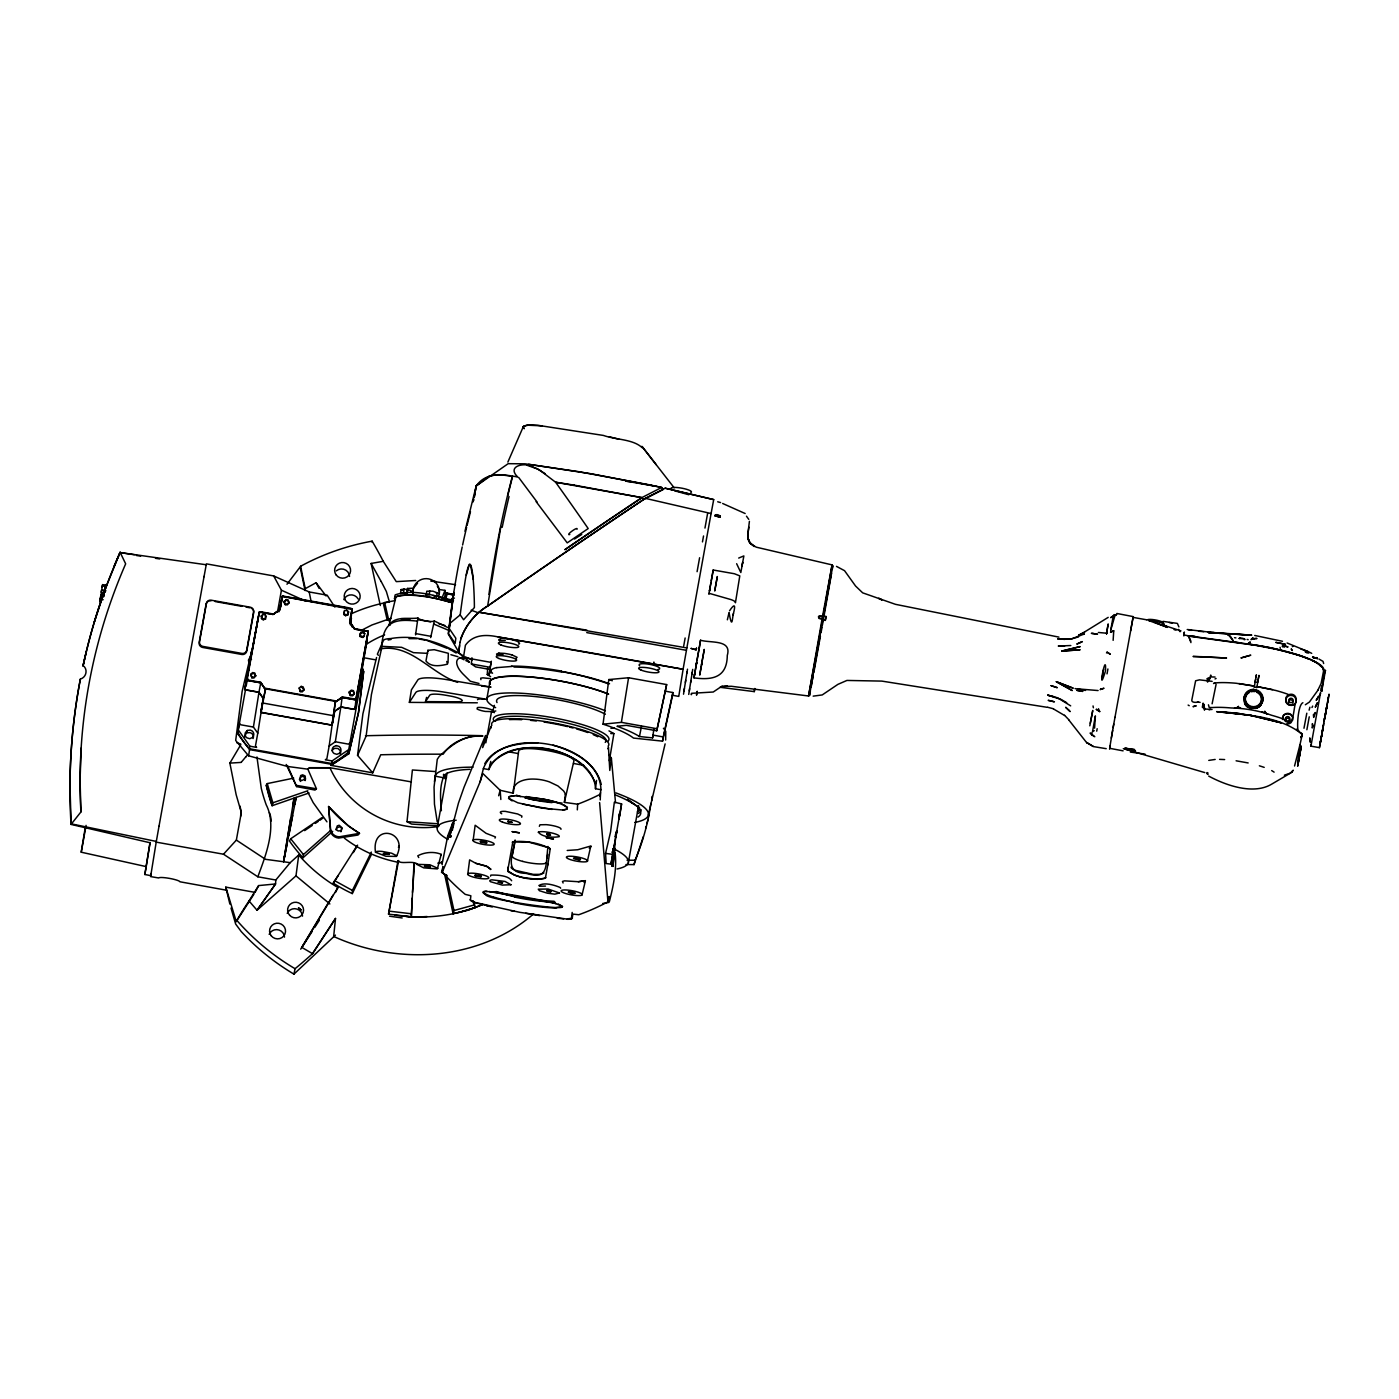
<?xml version="1.0" encoding="UTF-8"?>
<svg xmlns="http://www.w3.org/2000/svg" width="1399" height="1399" viewBox="0 0 1399 1399"><rect width="100%" height="100%" fill="white"/><g stroke="black" fill="none" stroke-linecap="round" stroke-linejoin="round"><path stroke-width="1.5" d="M615.997 832.685L615.35 836.165C615.787 840.274 617.554 827.351 616.225 832.143M599.716 796.416L600.958 789.718L595.484 788.739C594.085 747.556 504.672 730.838 488.846 769.59L483.372 768.611L480.172 781.656L442.346 872.137A216.338 209.535 9.3 0 0 465.202 894.346L470.868 895.78L470.396 899.994L474.646 902.355L519.921 912.358L566.245 918.986L572.156 918.269L572.925 914.107L578.749 914.736A216.373 209.57 9.2 0 0 607.935 901.848L609.23 896.514L608.897 902.425L602.689 903.509M1325.343 714.329L1322.58 729.561M1321.443 687.906L1321.688 691.316L1325.465 670.401L1324.136 672.779M747.853 536.534L747.818 539.594L747.923 534.978M357.165 845.573L333.277 883.119A156.915 153.82 9 0 0 352.303 893.594L352.391 890.429L371.347 852.096M265.565 619.04L265.303 614.738L263.327 614.248L261.316 615.892L261.508 618.568L263.204 619.774L265.565 619.04L261.508 618.568M372.117 542.34L372.151 541.151A236.991 232.304 9 0 0 300.698 566.21L286.97 584.257M81.142 748.08L80.075 780.012L80.915 811.962L71.034 824.413L149.973 842.74L144.831 874.497L150.777 875.652L151.092 873.518M331.983 725.067L334.623 711.322L340.901 706.88L354.996 709.415L355.888 699.955L342.108 697.489L335.323 702.106L331.983 725.067L260.966 712.301L263.292 698.521L258.972 692.173L244.877 689.637L259.305 611.94L273.085 614.423L280.027 609.264L282.615 596.009L350.852 608.163L351.936 609.422L282.441 596.429L279.94 609.737L272.962 614.458L260.301 612.22L259.13 613.357L260.476 611.748L272.98 613.951M653.788 663.039L653.7 665.312L653.893 662.024M397.911 860.945L388.537 914.159L411.323 916.835L412.233 898.071M343.857 614.528L344.556 610.576L346.637 610.139L348.543 611.748L347.984 614.826L345.605 615.682L343.857 614.528L344.556 610.576M347.984 614.826L348.543 611.748M411.323 916.835L414.034 862.641M412.513 892.387L414.489 863.078M577.315 809.881L577.647 804.198A210.27 208.014 8.6 0 0 599.856 794.457M600.958 789.718C599.804 741.767 500.597 723.423 483.372 768.611M368.164 631.229L354.559 629.095L349.767 621.698L354.559 628.588L368.164 631.229L355.818 699.797L342.265 697.454L336.197 701.494L264.813 688.693L260.704 682.292L248.06 679.984L247.361 678.515L248.078 680.491L260.721 682.799L265.478 689.567L260.966 712.301M244.877 689.637L259.305 611.94M298.721 854.999L290.188 862.676L275.795 880.023L275.551 883.958L257.031 910.224L249.005 900.939L258.658 885.584L275.551 883.958L257.031 910.224L295.993 875.861L298.721 854.999A158.244 155.132 9 0 0 337.911 887.526L335.498 892.475M351.936 609.422L349.645 622.293L354.559 629.095L368.234 631.509L354.996 709.415M417.654 864.232C412.583 860.018 400.009 864.932 398.19 860.56M1113.132 640.34L1113.744 630.844L1110.544 632.121L1113.744 630.844M364.44 636.108L362.936 637.454L360.12 636.528L360.785 632.4L362.883 631.981L364.754 633.572L363.95 636.108L361.834 636.615L359.928 634.971L360.785 632.4M354.367 693.747L353.457 690.651L351.359 690.127L349.295 691.84L350.31 695.513L352.443 695.898L354.367 693.747L353.108 691.368L350.974 691.001L349.05 693.152M490.594 676.609L487.254 674.528L487.691 668.215M258.972 692.173L260.739 682.869L246.958 680.404M231.027 908.073L235.662 924.057L241.275 931.629A236.169 231.517 9 0 0 293.947 974.124L295.049 968.703A431.259 422.743 9 0 0 312.519 953.663L335.515 918.426L333.662 936.473C397.841 965.712 479.053 960.938 533.631 913.879M331.056 765.358L348.823 753.799L358.441 712.93L363.705 671.188L358.529 712.423L348.981 752.854L331.056 765.358L372.711 772.843L380.738 754.778A1102.185 217.807 10.2 0 1 443.168 754.201C451.772 741.208 467.843 735.402 482.952 735.979C465.01 734.073 451.003 745.282 439.129 756.544L437.257 759.342L434.057 787.13L434.459 804.18L437.222 821.773M335.323 702.106L329.15 746.034L326.876 758.678L325.355 759.762L332.053 760.951L348.683 749.637L348.281 752.137A69.933 68.551 9 0 1 331.615 763.487L249.477 748.745A69.933 68.551 9 0 1 237.813 732.307L239.386 723.248L240.488 724.734L253.411 727.06L257.783 733.146L255.475 745.912L256.594 747.416L249.844 746.192L238.215 729.806M407.074 591.375L407.511 588.454L413.405 588.21L417.567 583.156M1306.876 729.736L1309.254 716.813M71.034 824.413A604.036 591.847 19.1 0 1 80.128 680.386L80.355 679.075C86.616 677.291 87.997 669.054 83.118 665.627A604.036 591.847 19.1 0 1 120.087 552.553L206.213 564.759M256.944 756.964L261.316 788.529A162.284 160.028 9.1 0 0 266.212 804.81C277.439 826.634 265.46 856.066 257.836 876.788L223.49 854.212L156.198 842.128L159.031 826.162M487.254 674.528L489.09 674.86L489.912 669.456L475.677 666.903L471.376 663.948L471.935 657.757M404.031 589.049L401.128 589.591L400.411 593.666L403.646 593.228L404.031 589.049L409.872 590.238L411.568 591.217L410.694 591.707M429.703 590.693L429.318 594.855L426.083 595.309L426.8 591.217L432.833 591.147L437.24 592.861L436.453 597.111M1243.851 699.36L1244.41 696.282M1262.842 699.587L1262.283 702.683M651.654 800.7L652.056 796.451M255.667 675.979L254.74 672.971L252.712 672.587L250.788 674.283L251.872 677.798L253.918 678.043L255.667 675.979L254.373 673.706L252.345 673.461L250.596 675.595M341.006 830.744L338.068 830.971L336.442 829.572L337.211 825.917L339.17 825.218L342.16 827.893L340.901 831.793L341.636 828.208L339.957 826.809L336.599 827.736L335.935 829.799M439.076 825.917L411.516 824.046L407.004 821.668L412.39 769.975L435.386 771.548M699.22 648.454L699.325 647.51L697.017 660.153M1105.245 671.695C1096.764 699.343 1106.504 648.349 1105.507 670.541M453.801 592.546L448.414 633.59L455.147 643.348L455.829 638.259L449.236 628.518L453.801 592.564L453.206 596.376M612.01 866.068L612.71 860.193M223.49 854.212L236.361 840.099L240.645 816.282L240.96 811.245L236.151 794.684L229.873 763.12L240.733 744.775M475.433 875.966L474.803 875.284L478.93 875.424L481.291 876.823L475.433 875.966L481.186 876.036L478.895 875.04M342.108 697.489L340.901 706.88M398.593 860.577L388.537 914.159M472.932 840.379L473.212 839.977A10.79 2.133 10.2 0 1 489.755 841.603A10.79 2.133 10.2 0 1 489.195 845.101A10.79 2.133 10.2 0 1 473.072 840.869L475.153 825.235L486.048 833.297L495.473 836.952L495.019 838.071M442.346 872.137L443.011 866.663L441.524 872.381L447.173 875.599M467.581 874.095L467.878 873.693A10.79 2.133 10.2 0 1 484.421 875.319A10.79 2.133 10.2 0 1 483.862 878.817A10.79 2.133 10.2 0 1 467.738 874.567L469.627 859.878L475.747 863.305L487.482 866.593L490.612 869.531M571.422 918.636L572.191 912.41M595.484 788.739L596.516 780.397M615.805 835.255L612.954 866.488L614.826 848.319M411.393 781.901L329.919 767.736L309.371 767.719L307.867 769.17L287.407 766.442L248.62 755.81L235.679 740.473L242.097 691.526L251.645 651.077L250.404 658.894L251.505 659.436M434.459 781.586L435.141 776.165A108.353 21.405 10.2 0 1 473.089 767.159M442.364 862.676L447.75 835.903L452.629 823.172L453.958 823.399L452.297 830.411M480.172 781.656L482.76 773.437L500.16 790.295L513.276 793.216L518.662 751.018A28.067 5.544 10.2 0 1 547.149 750.511A28.067 5.544 10.2 0 1 573.905 760.934L564.357 802.379L577.647 804.198M613.409 855.628L614.336 848.231M321.857 817.698L290.695 838.77L289.453 840.956A156.915 153.82 9 0 0 302.988 857.762L303.408 854.544L330.863 830.254M372.711 772.843L357.549 755.373L362.918 713.735L376.558 657.495M477.339 702.805L409.365 702.385L411.411 689.847L417.846 679.931A29.991 5.928 10.2 0 1 446.561 679.599L490.997 687.101M447.995 662.969L448.345 653.316L434.232 649.696L427.902 650.325L425.978 660.993C430.979 667.585 440.51 665.854 447.488 664.158L446.753 661.465M485.82 742.869L491.539 711.654L495.806 710.989M608.967 730.873L613.899 733.601L609.334 760.759M609.16 755.145L611.363 758.083L609.789 770.447L608.46 747.363A59.65 11.787 10.2 0 1 607.761 748.745M672.639 694.866L662.549 741.155L633.485 738.077A88.085 17.4 10.2 0 0 603.039 724.175L608.81 679.564L628.571 677.746L666.658 684.583L656.743 730.785L626.367 725.329L616.994 726.256A98.437 19.446 10.2 0 1 639.465 736.521L652.581 737.903L653.018 735.105L663.231 736.941L672.867 692.54L665.224 691.158M1102.15 677.693L1103.636 669.439M459.554 645.586L458.75 652.109L448.327 634.097A884.64 867.188 9 0 1 462.195 546.957M613.217 848.459L612.447 852.656L613.164 848.668M619.023 816.264C621.069 806.366 617.728 826.617 619.705 814.918M612.64 861.574L612.01 866.261M375.492 852.201C370.962 822.455 409.505 830.954 396.424 856.415L385.844 856.24L375.492 852.201A10.667 2.099 10.1 0 1 381.927 851.396L391.703 853.233L396.721 855.786M460.026 642.351C463.681 627.067 474.366 614.213 487.639 606.047L500.842 526.636M615.263 836.689L615.35 836.165M747.87 537.373L749.199 541.85L754.271 546.537L749.637 542.55L748.045 538.58L750.581 543.791L756.299 547.184L832.073 564.899L825.637 602.112M1323.821 723.563L1319.432 747.643L1310.933 746.157L1320.551 692.61L1320.201 694.848M727.445 685.982L723.283 686.419L731.327 686.279L808.535 695.985L822.122 618.708L819.324 618.166L818.59 616.469L822.577 616.207L822.07 619.058L819.167 618.515L818.59 616.469M1306.806 713.21L1303.973 728.267M1110.019 746.087L1109.582 749.182M452.139 603.721L452.402 601.832M513.276 793.216C511.842 781.551 525.255 778.701 534.086 779.086A24.832 12.154 10.4 0 1 549.387 781.884L557.939 785.941L563.517 790.855A27.788 11.384 15.7 0 1 565.353 794.492M652.581 737.903L653.945 728.687M1319.432 747.643L1323.314 725.609L1323.122 726.711M249.477 748.745L249.844 746.192M415.555 634.884L417.934 618.026C408.805 619.372 394.99 615.647 389.062 625.213L389.936 625.388M452.681 599.926L452.944 598.142M460.044 642.263L458.732 652.389L463.454 657.425L491.014 662.374L490.245 667.34L471.376 663.948M547.971 846.482C545.33 867.013 548.968 880.128 526.111 873.378C504.252 872.889 512.086 856.992 515.339 840.414M547.936 864.092L545.4 878.17L537.286 879.341L522.946 877.505A18.939 4.162 10.3 0 1 514.15 875.005L507.697 870.72L512.873 841.691L529.382 842.303L549.23 847.881L550.139 849.176L547.778 865.089M1324.608 670.243L1321.705 691.211M248.62 755.81L249.564 749.619L236.921 732.744M430.665 637.594L434.32 620.981L447.767 627.539M672.867 692.54L672.447 695.268L678.777 696.405A2590.266 10.72 -79.8 0 1 683.097 669.264L686.857 647.929A865.142 3.585 -79.8 0 1 711.094 513.538L713.7 499.6L665.155 488.199L645.306 498.341L625.633 511.527A1380.638 196.944 -35.4 0 0 487.656 606.029C474.978 613.444 465.919 625.353 460.603 638.906M1183.851 635.933L1184.358 632.033L1183.816 634.919L1188.451 635.828L1252.682 644.677A63.864 12.626 10.2 0 1 1323.786 669.841L1321.093 683.516L1317.771 690.354M720.1 687.311L754.271 691.613L754.795 688.483M475.03 493.165L474.174 497.659L476.185 485.978L488.723 476.359L495.001 474.856A25.916 7.729 14.1 0 1 501.646 474.838M508.292 866.89L507.942 871.507C518.574 878.117 533.054 880.863 545.313 878.222L545.802 877.505M683.516 694.201L684.408 688.465M688.728 694.446L689.637 688.675M257.783 733.146L263.274 698.416L258.972 692.348L245.944 690.004L244.895 688.465L257.696 620.387M307.867 769.17L316.436 788.774L315.055 790.068L296.675 786.623L287.512 765.708M329.15 746.034L335.323 741.767L340.831 707.055L353.807 709.363L355.363 708.349L367.168 640.043M348.823 753.799L348.981 752.854M449.236 628.518L450.058 623.202L460.201 614.878A845.591 829.642 -59.5 0 1 464.451 585.516C472.005 533.649 474.436 592.774 474.383 607.568L463.594 619.757L460.201 614.878M475.433 490.717L476.185 485.978C486.222 471.673 503.15 474.296 517.7 476.989C505.948 465.412 526.111 461.932 533.316 467.179A39.417 21.177 5.9 0 1 539.734 470.151L555.613 482.235A1313.888 500.23 60.2 0 1 588.192 528.56L567.225 542.864L536.132 501.629M512.733 854.264L514.972 840.134M547.044 858.356L547.691 854.317M610.961 864.11L621.593 803.918L614.353 802.169L610.559 831.933L605.557 853.39L606.169 863.55L610.961 864.11L614.721 843.247M620.072 813.519L621.593 803.918M656.743 730.785L666.658 684.583M662.549 741.155L663.231 736.941M684.006 691.089L685.72 680.264M689.305 690.861L690.931 680.509M699.378 647.597L700.532 640.235C710.675 643.243 732.044 639.238 727.288 655.449C727.06 676.469 713.91 680.666 693.991 677.85L700.532 640.235M708.996 593.281L731.047 599.611A10.37 2.046 13.3 0 1 735.035 601.622L735.437 602.759L739.791 575.881L734.423 573.747L713.193 570.005L712.021 576.895M825.532 619.46L825.358 620.404L822.787 619.967L832.842 565.598L832.213 569.48M823.486 616.015L826.04 616.504L825.655 618.708M1320.848 691.071L1321.758 685.895M1325.465 670.401L1324.258 673.863M253.411 727.06L258.972 692.348M685.388 682.38L687.049 671.957M690.599 682.625L692.278 672.167M603.039 724.175L621.383 722.356L628.571 677.746M686.874 673.094L687.504 669.177M691.98 673.986L692.715 669.404M1109.862 746.926L1112.66 730.33M150.13 842.425L146.195 866.611L81.229 852.201L85.356 826.844M463.454 657.425L465.395 645.289C473.124 634.359 486.292 634.307 498.114 636.947L545.173 644.939A3387.871 777.022 10.2 0 1 683.097 669.264L498.114 636.947M304.055 689.794L303.181 686.892L301.187 686.402L299.211 688.011L300.19 691.578L302.219 691.928L304.055 689.794L301.187 686.402M290.677 818.118L283.577 861.749L265.478 859.318L236.361 840.099M1322.177 732.796L1321.425 737.028L1323.227 726.868M104.26 592.704L105.677 584.765L104.435 591.532M105.362 591.515L105.572 590.151L105.205 592.197M712.039 576.703L711.234 580.9M1214.734 682.992A49.28 9.741 10.2 0 1 1236.139 683.254L1254.413 686.087L1254.256 687.066L1256.809 687.521L1258.96 675.35L1257.701 682.38L1255.165 681.908L1256.407 674.825L1255.987 677.238M104.051 594.977L103.701 596.726M292.706 806.051L294.052 798.112L309.074 792.988M350.45 623.027L352.146 608.827L349.715 622.345M733.478 613.479C732.167 617.659 732.342 630.984 729.054 612.605L727.358 619.792M1320.096 743.918L1320.464 741.785M106.411 585.534L105.992 587.737M331.615 763.487L332.053 760.951M1111.296 738.13L1113.779 724.035M831.566 573.275L822.402 625.161M100.203 599.157L99.749 601.762L101.13 594.068L104.103 594.592L103.876 595.852L100.885 595.309L100.203 599.157L103.176 599.699M104.208 592.844L101.235 592.319L101.69 589.713L104.663 590.256M102.179 587.213L102.634 584.625L105.607 585.149M289.033 602.812L288.159 599.909L286.183 599.437L283.945 602.374L285.256 604.683L287.285 604.91L289.033 602.812L287.827 600.643L285.798 600.293L283.945 602.374M445.302 599.576L447.068 593.019L453.346 594.54M615.665 837.354L616.819 830.901M696.685 662.077L696.282 664.455L696.615 662.706M698.923 649.888L699.168 648.471M1096.729 731.17L1097.166 728.704M445.966 599.209L447.068 593.019M619.32 814.515L619.512 813.466M701.791 662.986L702.84 657.093M697.157 691.596L696.527 695.163L697.262 691.298M701.896 663.021L700.969 668.267M733.146 615.333C732.464 615.857 738.672 597.373 729.544 610.786M738.689 558.061L743.866 555.91L740.823 572.541L736.643 563.71M742.537 563.412L742.729 562.293L742.502 563.5M1256.809 687.521L1256.967 686.559L1275.94 690.511A49.28 9.741 10.2 0 1 1288.094 694.324M1298.045 763.924C1296.121 774.941 1301.962 742.694 1301.192 746.436L1298.045 763.924L1301.192 746.436M1320.586 741.208L1320.848 739.669L1320.254 743.044M1325.622 713.507L1326.637 707.544L1324.451 719.296L1324.836 717.145M1327.056 704.886L1326.409 708.471M1325.727 713.175L1325.902 712.178L1325.063 716.655L1329.05 694.149L1323.979 721.744M526.094 796.538C539.804 798.986 555.7 799.581 567.347 807.468L566.892 809.182L562.923 810.038L541.71 808.097L517.822 802.799L508.589 798.322L509.656 796.346L514.22 795.751L541.85 798.916M618.76 817.646L618.9 819.272M613.409 849.875L614.021 846.36L612.919 852.551M825.305 604.001L821.493 625.37M1255.655 679.127L1255.165 681.908M1208.439 704.799L1209.226 707.509L1212.513 707.544A49.21 9.723 10.2 0 1 1231.172 707.964C1244.76 708.279 1258.68 710.552 1271.481 715.239A49.192 9.723 10.2 0 1 1283.495 719.051C1294.6 731.257 1292.973 707.439 1296.086 701.651C1297.835 690.039 1281.414 693.274 1286.853 703.085A5.176 5.071 9 0 0 1294.6 703.819M1323.419 725.172L1321.985 733.601M263.274 698.416L261.001 711.147L262.05 712.686L330.794 725.014L332.367 724L334.676 711.234L340.831 707.055M350.275 624.654L351.429 618.288L350.38 616.749M710.849 583.033L709.433 591.095L709.748 589.539M700.847 668.6L699.71 675.105L701.826 663.231M702.963 656.708L704.257 649.398L701.878 662.759M742.397 563.902L741.96 566.298L742.204 565.248M821.126 627.382L817.173 649.328M822.892 619.355L809.444 695.705L810.388 691.123M821.073 632.54L822.07 627.014M1107.029 673.863L1107.903 668.967M1113.132 727.62L1114.986 717.285M102.634 584.625L101.235 592.319M81.229 852.201L86.091 825.375M144.831 874.497L146.335 866.173M159.014 826.214L204.097 576.336M237.813 732.307L245.455 689.934M246.224 685.702L246.976 681.453M247.273 679.075L259.217 612.797M244.65 737.028L247.308 730.47L250.211 730.068A4.407 4.319 9 0 1 252.345 737.57L249.704 738.707L246.871 737.815A4.407 4.319 9 0 1 245.385 732.621L247.308 730.47M277.492 612.062L281.426 590.221L273.679 575.933L206.387 563.849L204.027 576.738M278.908 611.818L280.692 604.753M345.868 607.708L282.301 596.289L279.87 609.807L273.085 614.423M355.888 699.955L368.234 631.509M348.281 752.137L363.215 669.072L362.026 675.63L361.676 674.773M437.24 827.753L447.12 772.982M490.245 667.34L491.346 661.237M489.09 674.86L490.349 667.865M486.835 698.87L489.842 682.222M628.361 862.553L638.609 805.667M707.597 513.52L707.439 514.342A873.798 3.62 -79.8 0 0 704.956 528.088M713.193 570.005L708.891 594.33M693.991 677.85L694.708 673.968M822.577 616.207L832.073 564.899M816.841 651.2L808.535 695.985M819.097 643.523L813.886 672.254M819.429 641.704L820.409 636.213M825.445 619.827L826.04 616.504M1114.951 717.477L1133.207 616.609L1116.822 613.462M1130.584 630.862L1133.068 617.379L1146.463 619.774M1216.098 684.338L1212.111 703.819M1254.256 687.066L1255.305 681.191M1297.73 761.039L1299.601 750.633M305.454 778.928L301.607 780.572L299.928 779.156L300.663 775.518L302.639 774.819L305.139 775.973L305.454 778.928L305.157 780.572L303.95 776.567L301.537 776.288L299.421 779.33L300.523 781.429M696.597 663.021L694.446 675.14L694.743 673.584M1089.804 725.819L1092.759 710.482L1090.276 723.283M615.543 835.081L615.805 833.664M715.081 515.829C714.679 513.258 721.219 515.252 720.1 517.193L715.081 515.829L720.1 517.193L720.31 516.021L715.204 515.112M691.508 693.764L691.333 694.743L691.543 693.309L713.245 692.015L722.391 685.86M754.795 688.885L754.271 691.613M812.487 679.897L813.239 675.787M1299.619 746.122L1299.863 745.16L1294.547 766.005M811.14 687.119L812.102 681.96M336.197 701.494L342.248 696.912L355.853 699.168M1210.485 676.609L1210.782 675.052L1210.327 676.941L1215.066 677.029M279.293 610.261L282.301 596.289M294.839 804.39L296.168 797.36L283.577 861.749L290.188 862.676M450.81 835.868L450.53 837.336L451.02 835.693M100.885 595.309L101.13 594.068M292.688 815.53L288.771 835.605M469.854 769.345A100.588 19.883 10.2 0 0 444.462 775.011C439.111 785.801 440.493 798.969 441.367 810.738M546.694 834.329C549.107 831.408 553.217 837.686 546.694 834.329L550.559 835.22L548.81 833.612M564.357 802.379L565.388 794.492M612.447 852.656L612.657 851.606M722.653 503.483L745.16 513.52M1311.335 744.181L1310.933 746.157M639.465 736.521L641.494 726.308M106.167 586.95L106.359 585.971M287.075 844.104L283.577 861.749L294.052 798.112L272.14 805.719L266.265 785.259L267.261 783.597L293.72 778.124M466.269 575.111L469.434 564.147M1115.108 614.563L1113.167 616.399L1110.701 630.302L1114.811 616.067M642.141 447.663C632.978 439.041 615.822 439.846 603.424 435.439L537.881 425.296L529.539 424.894L523.733 426.153A20.408 4.529 10.6 0 0 523.209 427.115A20.81 4.617 10.6 0 0 523.663 428.181M381.612 646.443C383.571 621.261 394.186 618.638 417.252 621.121M394.85 596.376L395.183 594.855C413.877 588.647 435.002 595.694 453.486 600.538M389.062 625.213L395.934 596.988A35.395 6.995 10.2 0 1 450.163 602.2M1239.182 638.556L1243.484 638.504M86.353 651.514L82.978 666.186A604.123 592.179 8.4 0 1 98.612 608.233L103.491 593.893M464.975 531.218L476.185 485.978L508.169 463.681L525.01 463.821L578.766 471.69L648.804 484.701L661.692 487.447L663.143 489.563L643.295 499.74A1380.673 196.962 -35.4 0 0 508.834 591.305L487.639 606.047M427.674 653.35L413.457 652.651L401.635 647.317L382.032 646.355L371.4 694.621L366.136 736.014L357.549 755.373M437.904 868.359L429.948 864.792L416.675 864.32L423.687 867.852L437.345 868.919L441.192 854.369C434.25 851.239 424.387 852.148 417.776 855.821L418.738 857.552M452.629 823.172L449.551 837.249L458.452 803.113L464.031 787.252L485.505 735.489L482.655 747.626L491.032 726.291A59.65 11.787 10.2 0 0 491.259 727.83M452.839 826.914L454.063 819.464M609.422 901.498C613.427 885.445 617.081 868.919 615.053 852.323M648.367 814.83L665.12 743.883M488.846 769.59L490.787 761.406M582.299 894.678L582.141 894.206A10.79 2.133 10.2 0 0 566.018 889.974A10.79 2.133 10.2 0 0 565.458 893.454A10.79 2.133 10.2 0 0 582.001 895.08L585.429 880.705L578.347 881.72L564.549 880.845L562.468 881.457L563.097 882.996M267.261 783.597L272.857 802.799L272.14 805.719A156.093 153.75 12 0 1 266.265 785.259M587.632 860.98L587.475 860.49A10.79 2.133 10.2 0 0 571.352 856.258A10.79 2.133 10.2 0 0 570.809 859.755A10.79 2.133 10.2 0 0 587.335 861.364L590.815 846.01L577.717 849.753L567.225 850.47M647.02 823.504L647.44 821.72A10.755 0.892 -78.9 0 0 647.859 819.727M1123.292 748.675L1204.819 772.598M263.292 698.521L265.478 689.567M425.523 701.633L429.703 695.216A15.564 3.078 10.2 0 1 445.407 695.181L450.426 696.072A12.539 2.483 10.2 0 1 461.583 699.64L462.335 700.724L461.058 701.564L457.788 701.808L425.523 701.633L426.573 697.402M507.715 495.788L512.594 476.359M1299.776 745.615L1302.277 734.423C1279.298 715.536 1245.075 715.011 1216.623 711.636L1248.922 714.959L1281.362 722.881L1250.444 715.309L1220.348 711.759L1221.292 711.899M473.596 499.933L473.054 501.961M473.229 501.297L473.754 499.338M1309.114 710.167L1309.884 707.247M1203.647 704.082L1204.714 708.978L1212.041 709.503M1302.889 702.718C1298.674 704.362 1297.065 721.709 1297.817 729.071M643.313 836.672L634.062 864.599L625.948 864.547M492.623 711.654A8.516 1.679 10.2 0 0 488.443 708.716A8.516 1.679 10.2 0 0 477.426 707.579L477.076 708.943A8.516 1.679 10.2 0 0 485.243 711.426L492.64 711.654L494.389 705.358M482.69 904.576L468.385 910.102L453.101 913.704L453.976 910.522L446.141 874.987M498.656 795.751L500.16 790.295L500.842 799.494M646.251 826.389L645.604 828.295M94.188 622.433L105.1 589.364L120.087 552.255L125.665 563.832A566.508 554.913 -1 0 0 80.915 811.962M258.658 885.584L255.108 892.387L225.781 887.123L229.873 904.086M1113.167 616.399L1114.111 614.598M1283.513 719.051C1281.974 721.289 1282.463 714.242 1284.842 714.207A5.176 5.071 9 0 1 1290.84 714.399L1292.379 716.218M264.813 688.693L260.704 682.292M380.755 649.696L381.158 648.524M1203.472 706.25L1204.067 704.484L1203.35 706.6M1207.547 682.117L1210.275 678.148A56.117 11.087 10.2 0 0 1207.215 678.567M346.637 610.139L348.124 612.097M360.312 633.537L362.883 631.981M1203.105 703.12L1202.353 707.177L1204.417 708.716L1202.878 704.257L1203.7 707.911M442.014 598.003L444.987 590.361L439.146 589.521L437.345 586.111M252.345 673.461L252.712 672.587M507.872 462.072L523.331 426.608M114.228 565.948L120.087 552.255M263.327 614.248L261.438 616.487M440.668 855.558L441.192 854.369M1301.577 733.216L1302.312 735.629L1300.895 737.5L1302.207 734.51L1297.065 729.561M1302.312 735.629L1300.895 737.5M634.062 864.599L635.059 860.245A236.991 232.304 9 0 0 650.902 803.323M1311.982 707.527L1312.664 706.058M225.781 887.123L236.256 921.574L236.833 920.367A431.259 422.743 9 0 1 249.005 900.939M352.303 893.594L371.487 854.352M398.418 847.374L399.082 845.975M265.076 618.725L266.177 616.469L265.303 614.738M389.289 854.352L383.239 854.072L388.1 852.9L389.289 854.352L384.498 852.83L383.239 854.072M1094.21 730.61L1092.479 731.834L1095.382 715.886L1094.578 728.127M429.878 867.397L430.28 866.593L428.094 865.894L424.299 866.296L429.878 867.397L429.266 865.194M1317.263 658.772L1316.267 657.547L1317.246 658.579M484.823 763.574C495.141 746.034 519.134 742.886 537.741 742.939M251.278 654.907L248.445 660.118L249.197 664.315M1109.739 748.325L1123.117 750.843M357.584 845.188L353.335 852.586M335.515 918.426L312.519 953.663L301.869 947.438L337.911 887.526M394.71 600.696L384.673 602.532L383.553 604.403L387.261 620.159M328.992 901.935L333.137 895.01M490.472 764.676C517.368 734.667 580.428 746.087 595.537 783.527M818.45 617.116L819.604 616.05L822.525 616.557M578.889 858.409L580.008 859.108L579.221 860.018L573.555 858.461L577.717 858.112M301.869 947.438L312.362 931.139M314.688 927.52L319.357 920.262M236.256 921.574L253.918 894.223M409.365 702.385L415.818 692.47A29.764 5.876 10.2 0 1 444.322 692.138L486.642 699.29M333.277 883.119L338.296 875.477M577.122 529.189C578.119 525.919 564.846 535.817 569.778 534.54M591.147 846.36L589.241 848.196M1317.858 690.302L1309.412 702.053L1305.337 704.764M1300.073 749.304L1300.93 748.115M543.914 872.976L540.853 874.358L533.264 874.375L515.497 870.37A16.666 3.375 11.3 0 1 511.247 867.782L511.055 867.083M1106.504 652.948L1107.099 652.179L1110.141 654.12L1107.099 652.179M511.649 880.74C508.554 875.512 497.362 874.847 490.927 875.109L490.577 876.141M512.261 842.373L512.733 841.796C525.062 840.414 538.79 842.828 549.859 848.459L550.139 849.176M1261.216 704.729L1259.048 706.95M245.699 757.069L247.588 754.778M1195.498 705.848L1193.015 706.67L1196.337 705.9M521.722 817.243L521.897 816.072L517.665 813.973L505.441 811.385A11.192 2.308 12.1 0 0 501.734 813.781M1237.608 707.492L1238.5 706.46L1235.789 708.314M1292.291 646.653L1293.306 646.093M1237.485 707.632L1238.5 706.46M1245.477 694.201L1247.646 691.998M1106.854 633.31L1106.574 633.922M349.872 743.026L348.351 744.111L335.323 741.767M335.463 935.109L293.947 974.124M612.535 852.096L612.832 850.505M1291.329 772.231L1293.131 770.377L1291.329 772.231L1292.396 771.671M1239.514 638.014L1242.959 638.609M1282.656 645.761C1282.918 648.419 1281.082 644.537 1285.051 646.128L1283.408 645.761M512.034 654.942A11.244 2.273 10.2 0 0 504.2 653.368L498.936 653.123L497.31 654.645L503.028 654.54M364.754 633.572L362.603 632.768M302.988 857.762L332.7 831.321M284.189 601.063L285.169 603.738L287.18 604.106L289.103 602.427M1209.803 632.925L1211.324 632.296L1208.264 632.086M250.788 674.283L251.803 676.854L253.814 677.221L255.702 675.595M299.211 688.011L300.12 690.616L302.114 691.106L304.108 689.427M584.1 882.629L585.342 880.653L578.347 881.72M349.295 691.84L350.24 694.569L352.321 695.076L354.402 693.379M574.517 539.017L581.739 534.47M322.977 817.96L319.846 820.321M304.65 830.621L312.239 825.462M315.282 823.416L318.325 821.353M1084.715 631.893L1108.2 617.361M575.881 857.797L574.202 858.059L579.658 859.301M1255.655 708.524C1261.653 707.16 1264.521 699.587 1261.303 694.446M1291.714 772.37L1271.813 784.07C1253.644 795.087 1226.224 785.573 1208.736 776.113M546.922 833.524L549.65 834.154M436.348 593.333L437.24 592.861M1083.56 634.394L1084.382 633.957L1071.844 638.783L1057.889 638.766L1071.844 638.783L1078.559 636.877M326.089 596.009L316.087 582.736L305.332 588.629A431.259 422.743 9 0 1 300.698 566.193M1213.545 683.534L1214.804 683.009L1213.772 683.394M574.412 892.475L568.221 892.142L572.191 893.576L575.146 893.419L573.17 891.985L574.674 892.807L568.868 891.775M362.254 629.9L371.994 624.951L390.916 618.323M510.932 822.385L512.034 822.245L507.715 821.475L512.034 822.245M508.834 796.87L514.22 795.751M1239.217 638.399L1240.458 638.241M1290.508 773.07L1284.369 775.186M1187.209 629.515L1219.858 633.327L1212.373 632.488L1251.58 635.146L1208.456 632.663L1251.58 635.146M1214.997 678.935L1216.098 678.48M566.892 809.182L562.923 810.038M1163.024 621.383L1177.381 623.394L1178.902 626.892M482.183 904.646C458.33 914.963 431.679 918.478 405.867 916.485M1209.051 709.888L1210.45 709.345M515.881 658.492L517.088 657.303L512.051 654.924M547.708 834.818L548.705 834.469M434.32 620.981L433.095 621.401A8.377 1.661 10.2 0 1 418.931 618.848L417.934 618.026M272.857 802.799L307.78 790.767M485.033 841.481L486.537 842.32L480.067 841.638L487.009 842.898L481.186 842.425L480.731 841.271L483.197 841.149M570.372 892.545L569.148 892.072M473.264 900.869L475.153 907.636L458.662 912.48M1249.639 690.879L1251.038 690.424M1257.106 707.929C1231.435 712.651 1250.461 674.423 1262.563 697.279M453.976 910.522L474.716 904.821M500.685 638.661L498.796 639.64A10.545 2.361 10.5 0 0 499.495 640.655M301.852 776.445L303.496 776.06M343.699 613.182L345.605 614.791L347.686 614.353M498.936 653.123L496.558 654.033L497.537 655.187M380.336 605.522L371.12 563.447L383.274 561.314L396.267 581.634L415.713 580.498M496.732 667.638L512.226 666.414M429.633 865.631L426.135 865.282M1208.771 760.409L1215.171 759.447M1244.078 639.675L1245.075 639.518L1244.358 638.871M1098.093 690.546L1077.912 688.903M437.817 863.166L441.822 862.693M1064.569 646.251L1058.274 646.023L1070.812 645.534M548.985 890.463C540.871 891.443 558.533 892.964 547.079 890.341M246.854 732.901L249.809 732.604A4.407 4.319 9 0 1 253.097 738.55M241.223 762.403L229.873 763.12M562.153 803.113L534.173 799.931A44.418 11.699 10.2 0 1 525.08 797.692M427.062 916.52L415.258 917.219L395.13 915.243M408.998 638.644L417.147 638.678M569.218 891.548L570.145 891.513M813.169 696.142L822.227 694.936L837.914 684.356L846.937 680.439L881.842 681.103L1047.221 707.317M309.371 767.719L329.919 767.736A101.882 99.871 9 0 0 438.254 826.564M610.751 733.566L613.899 733.601M454.448 598.107L451.545 598.632L453.241 599.611M382.224 648.611C411.551 644.624 431.504 673.653 457.595 682.38M499.513 640.567L505.266 640.462M539.489 886.197L545.488 886.092M1188.328 636.143L1255.183 645.254L1278.354 649.731M1317.456 658.387L1312.612 657.408M1206.847 772.58L1207.879 772.79A32.02 6.33 10.2 0 0 1207.984 774.486L1206.847 773.595M1240.528 707.877L1234.513 708.296M546.03 901.253C543.477 900.484 453.696 882.804 493.182 897.091M485.96 891.303A11.961 2.378 13.1 0 0 483.512 891.653L483.32 892.982A11.961 2.378 13.1 0 0 485.54 894.381C483.197 899.784 596.743 915.68 551.818 902.512M627.014 860.193L635.059 860.245M400.901 618.673L406.235 618.743A36.252 7.17 10.2 0 1 410.204 618.988M555.508 907.741L562.573 906.5L558.184 904.016M486.013 891.338L487.202 891.373M1283.6 645.988L1282.393 645.988L1285.051 646.128M1220.348 711.759L1231.172 712.668M1219.578 759.36L1224.65 759.57M481.641 686.052L490.454 687.084M625.493 481.169L631.649 481.816M407.004 821.668L438.009 823.784M1286.765 723.773L1287.849 723.86A5.176 5.071 9 0 0 1290.857 722.793L1292.816 719.716C1294.145 712.93 1282.848 711.496 1282.516 718.387A5.176 5.071 9 0 0 1282.551 719.453M1169.144 622.538L1172.449 623.132M415.433 633.537L431.189 636.37M563.657 918.863L557.274 918.251M430.735 581.04L455.549 584.695M478.983 683.464L470.326 681.261L463.034 674.038A130.457 29.239 17.3 0 1 457.648 666.466C453.293 656.411 464.73 654.959 469.469 662.287L465.85 660.625M1064.761 639.413L1057.889 638.766M1203.787 631.701L1198.541 631.229M501.751 474.926L510.215 476.01M1098.39 632.47L1107.274 633.275M432.536 581.162L435.823 581.459M626.647 481.239L655.939 486.292M1312.542 657.18L1316.879 658.055M1236.419 713.263L1241.787 713.997M1253.469 690.162L1256.494 690.704M389.674 911.204L411.096 913.739M1254.728 635.461L1282.481 641.284M1212.146 681.365L1199.485 679.844L1195.62 680.788L1191.773 700.287C1191.563 704.029 1201.811 701.441 1197.422 702.018L1200.115 702.368M1233.988 712.791L1240.021 713.647M542.025 425.838L526.636 425.156L523.383 426.52L524.205 428.741M1254.413 686.087L1238.972 683.551M489.23 891.53L556.068 903.474M1272.478 689.585L1256.967 686.559M1130.322 752.05L1144.994 754.078M605.557 853.39L612.5 854.334M552.115 809.426L522.544 804.11M389.569 916.205L402.178 917.971M1234.53 637.699L1235.912 637.892M450.88 654.715L457.963 656.726M1233.708 641.896L1239.409 642.736M1247.383 643.907L1256.162 645.201A62.972 12.451 10.2 0 1 1272.74 648.279L1298.727 655.169A62.972 12.451 10.2 0 1 1312.314 660.468L1317.98 663.563M136.403 555.49L140.652 556.12M155.516 558.323L159.748 558.953M120.069 552.605L134.356 554.738M528.665 464.276L591.777 473.876L661.692 487.447L641.826 497.624A1380.166 196.682 -35.4 0 0 565.039 549.51M490.437 678.602L482.847 677.833L480.696 678.183L480.906 679.669M240.733 744.023L236.903 742.834M1236.104 760.794L1248.153 762.945M1093.004 746.524L1106.224 748.675M1066.685 702.683L1060.914 699.378L1047.711 695.146L1057.731 697.839L1070.672 705.865M296.85 785.434L316.436 788.774M1284.247 645.813L1288.024 646.968L1285.821 646.286M586.898 630.162L479.07 612.237L686.857 647.929M403.646 593.228L407.371 593.893M419.088 639.028L424.911 640.06M1247.226 714.854L1252.682 715.816M1075.044 688.57L1085.537 690.441M273.679 575.933L309.196 591.952L327.156 595.187L334.868 607.096M215.201 601.553L241.94 606.344M246.067 607.096L250.176 607.831M102.389 585.866L105.362 586.408M365.261 657.985L375.527 659.838M621.383 722.356L657.075 728.757M264.971 688.186L336.302 701.004M263.047 703.067L332.892 715.606M508.029 751.718L518.26 753.554M573.503 763.469L583.733 765.305M249.564 749.619L331.213 764.274M257.836 876.788L275.795 880.023M225.816 890.096L179.911 881.772A10.79 1.574 10.2 0 0 169.541 878.397A10.79 1.574 10.2 0 0 158.699 877.977L150.602 876.596L156.321 841.429L71.122 823.819L70.02 787.48A604.263 592.337 9.5 0 1 80.355 679.075M1313.556 657.478L1316.966 658.352M435.141 776.165L442.766 777.582M1132.63 750.546L1135.516 751.088M510.827 910.679L514.57 911.379M1132.141 750.441L1135.341 751.053M475.747 863.305L485.733 865.894L490.909 869.094M1129.08 749.864L1124.953 749.025L1128.398 749.724M1058.921 637.122L895.482 604.333L862.676 592.844L855.576 586.041L844.541 570.67L836.497 566.385M1189.22 705.708L1188.136 705.079M1268.578 719.313L1278.249 722.024M453.888 594.907L445.424 593.159L444.987 590.361M438.814 596.796L450.845 600.801M645.306 498.341L711.094 513.538M1258.103 716.883L1263.419 718.054M492.291 906.972L486.415 905.643M1191.843 630.372L1188.818 629.637L1189.937 630.407M514.815 896.881L495.333 891.828M619.023 439.269L609.072 436.698M1247.139 639.43L1248.17 639.658M665.137 488.199L713.7 499.6M478.423 612.849L471.148 610.191M1148.579 620.509L1167.273 627.294L1154.665 622.31M398.05 862.256C378.587 858.461 360.085 850.207 344.346 838.141M453.468 595.152L445.424 593.159L444.707 596.586A19.306 18.729 7.8 0 1 444.078 598.265M1047.711 695.146L1054.409 696.824M1250.199 708.244L1251.703 708.628M1047.624 707.247L1053.447 708.768M553.025 745.142C572.768 750.791 596.429 762.752 601.22 784.454M426.835 640.392L447.138 648.332M527.161 465.307L537.408 468.927L545.278 473.754M1282.726 646.583L1284.597 647.107M1174.093 629.602L1175.982 630.162M717.704 501.786L720.607 502.591M1262.073 711.759L1267.809 714.242M475.852 902.757L478.353 903.544M491.539 711.654L493.113 712.143A9.233 1.819 10.2 0 1 494.424 712.651M1295.299 654.295L1298.587 655.344A62.798 12.416 10.2 0 1 1309.202 659.296M516.283 795.139L520.655 796.538M1180.948 630.914L1164.458 625.51M1259.362 765.795L1264.206 767.369M433.043 595.519L435.404 596.306M608.81 679.564L612.325 680.736M452.017 602.707C433.882 597.828 413.772 591.899 395.148 596.918L394.308 598.527L395.392 600.241M480.994 841.586L482.235 842.058M1305.075 651.707L1308.712 653.123M627.382 799.371L639.588 808.01L640.165 810.493A100.588 19.883 10.2 0 1 637.996 817.086M1308.065 651.602L1287.097 642.998M1094.001 736.486L1090.136 733.059L1094.805 736.731M433.83 624.094L449.236 630.582M688.833 494.739L676.959 491.434A10.265 1.784 13.1 0 0 675.192 491.171M475.52 875.267L477.146 875.966M1165.752 625.72L1167.203 627.417A12.976 1.871 10.2 0 0 1161.73 624.828M281.426 590.221L305.909 601.238M1306.001 652.336L1306.981 652.773M1053.395 708.891L1064.517 715.449M448.957 649.101L452.034 650.622A151.092 29.851 10.2 0 0 456.179 653.018M459.484 657.495L464.048 659.786M1312.14 660.625C1315.794 660.59 1327.161 671.94 1319.537 664.98M352.391 890.429L334.518 880.601M1318.96 659.051L1323.017 661.377L1323.646 663.528M512.104 800.91L508.589 798.322M463.664 656.044C441.874 642.543 416.395 634.114 390.583 638.574A25.724 5.089 10.2 0 0 383.413 640.515L377.38 654.137L378.342 655.309M563.78 804.827L567.347 807.468M1312.996 657.04L1314.395 657.81L1312.839 656.953M1099.719 711.584L1096.326 709.345L1099.719 711.584L1098.425 708.698M401.128 589.591L402.825 590.553M1296.331 729.229L1298.587 730.645M1271.691 770.587L1274.104 772.143M627.644 799.494L637.874 806.803M361.834 636.615L362.936 637.454M1246.876 706.233L1248.03 707.142M1258.68 691.788L1259.834 692.697M578.347 859.301L580.498 859.668L574.569 857.832M295.993 875.861L329.867 903.964M1064.552 715.291L1068.871 719.786M746.471 516.179L748.78 519.379M303.408 854.544L290.695 838.77M326.946 821.86L313.166 802.589L307.745 792.044M1068.906 720.083L1086.691 742.729M637.629 807.24L640.165 810.493M641.931 446.333L656.253 464.73M642.316 446.823L674.161 487.796M1291.19 648.996L1292.151 650.518L1291.469 649.188M263.204 619.774L261.316 615.892M1178.378 629.393L1180.074 631.736M1265.081 712.004L1266.707 713.857M286.183 764.466L287.407 766.442M539.349 826.319L539.962 824.78L546.222 824.658A11.192 2.081 9.1 0 1 560.859 828.593L560.982 829.31M371.12 563.447L381.21 581.599M1244.638 703.12L1245.39 704.501M470.344 564.304L473.404 579.553M350.38 623.552L352.356 627.277M316.087 582.736L319.164 588.454M560.632 888.243L560.282 887.543C554.126 884.92 544.054 882.052 538.895 885.532M287.057 766.32L296.675 786.623M427.902 650.325L428.391 651.409M1264.818 711.182L1265.361 712.633M473.439 902.88L475.153 907.636M1280.068 647.3L1280.277 648.349M441.367 861.732L442.241 864.774M1190.829 641.109L1188.451 635.828L1190.951 642.613M305.087 590.57L300.173 567.207M384.673 602.532L388.905 620.929M444.62 874.323L453.101 913.704M309.196 591.952L311.173 601.797M1093.039 705.935L1093.388 707.772M665.662 740.036L665.767 731.537A111.745 22.087 10.2 0 0 663.406 728.267M359.928 634.971L360.12 636.528M749.409 521.355L747.731 535.257L748.885 527.126M285.169 603.738L285.256 604.683M251.803 676.854L251.872 677.798M350.24 694.569L350.31 695.513M300.12 690.616L300.19 691.578M607.953 901.865L599.611 802.589M1091.78 732.849L1091.919 735.192M271.039 821.108L270.881 818.205A21.282 21.002 4.2 0 0 269.377 812.662M611.363 758.083L615.525 802.676M1322.824 668.722L1322.877 669.754M345.605 614.791L345.605 615.682M407.511 588.454L407.511 591.882M413.212 593.438A13.151 12.888 9 0 1 426.345 578.644A13.151 12.888 9 0 1 439.146 593.876M412.985 593.631A13.273 13.011 9 0 1 413.405 588.21M439.146 589.521A13.273 13.011 9 0 1 438.377 597.023M336.302 570.862A7.992 7.834 9 0 1 349.558 576.423M343.804 599.594A7.992 7.834 9 0 1 358.179 598.982M269.168 934.357A7.992 7.834 9 0 1 284.504 937.103M287.215 913.39A7.992 7.834 9 0 1 302.534 916.135M649.188 812.347A10.755 0.892 -78.9 0 1 648.244 817.803M245.787 756.859A473.894 58.093 -60.7 0 1 241.31 762.21M295.049 968.703A236.991 232.304 9 0 1 236.833 920.367M239.771 805.841A20.863 20.443 9.4 0 1 240.645 816.282M372.151 541.151A431.259 422.743 9 0 1 383.274 561.314M352.775 613.112A158.244 155.132 9 0 1 389.429 601.902L386.369 591.532A1207.914 147.297 79 0 0 381.193 581.529M300.698 949.169A1280.12 34.625 -57.5 0 1 327.821 903.667M211.074 600.818A4.319 4.232 9 0 0 206.09 604.211L199.165 642.526A4.319 4.232 9 0 0 202.663 647.457L241.765 654.47A4.319 4.232 9 0 0 246.766 651.077L253.674 612.762A4.319 4.232 9 0 0 251.68 608.408M1147.11 620.107A8.202 1.626 10.2 0 1 1157.008 620.264A8.202 1.626 10.2 0 1 1162.534 623.499M1163.478 623.587A9.513 1.242 10.2 0 1 1162.954 624.688M1148.964 620.579A9.513 1.242 10.2 0 1 1162.586 623.22M1300.965 649.136A74.829 40.011 58.4 0 1 1311.72 653.333M1188.94 635.898A13.745 2.711 10.2 0 1 1194.921 636.248M1280.26 650.185A66.313 13.098 10.2 0 1 1284.037 651.13M1285.559 651.514A66.313 13.098 10.2 0 1 1293.655 653.788M462.614 544.998A884.64 867.188 9 0 1 466.601 527.388M467.074 525.429A884.64 867.188 9 0 1 470.484 511.702M488.933 594.435A691.701 435.719 -89.2 0 1 512.384 476.22M537.094 502.066A1337.846 155.114 51.6 0 1 518.714 477.496M502.189 527.318A745.352 467.686 -89.1 0 1 509.026 496.558M565.021 549.65A1380.761 196.629 -35.4 0 1 641.774 497.799M672.797 489.86A10.353 2.046 10.2 0 1 679.966 487.866A10.353 2.046 10.2 0 1 690.844 492.518M657.932 669.526A10.545 2.361 10.4 0 0 659.541 668.949L659.663 668.057A10.545 2.361 10.4 0 0 649.853 664.368A10.545 2.361 10.4 0 0 639.291 664.368L639.151 665.294A10.545 2.361 10.4 0 0 639.693 665.819M518.714 644.117A10.545 2.361 10.5 0 0 519.554 643.365L518.085 641.791A10.545 2.361 10.5 0 0 500.737 638.626M489.895 684.338A69.076 13.658 10.2 0 1 529.661 676.889A69.076 13.658 10.2 0 1 608.617 694.096M492.57 673.234A69.775 9.81 10.1 0 1 490.944 671.065A69.845 11.157 8.7 0 0 490.909 673.006M490.804 671.03A69.81 11.175 8.8 0 1 496.96 667.533M513.94 667.043A69.635 11.979 9.8 0 1 561.156 671.94M511.404 666.116A69.635 12.941 10.2 0 1 561.296 671.048M561.226 671.537A69.618 12.748 10.3 0 1 587.09 677.168M561.244 671.363A69.618 12.888 10.2 0 1 587.458 677.081M586.793 677.238A69.653 11.979 10.6 0 1 608.373 683.796M587.65 677.029A69.653 12.399 10.4 0 1 609.544 683.814M586.741 632.61A3434.423 791.589 10.2 0 1 686.384 650.325M614.353 727.742A68.638 13.57 10.2 0 1 610.943 728.337M495.648 707.649A68.638 13.57 10.2 0 1 515.287 692.995A68.638 13.57 10.2 0 1 605.365 710.779M490.28 684.356A68.638 13.57 10.2 0 1 529.994 677.011A68.638 13.57 10.2 0 1 608.373 694.114M493.76 720.712A58.706 11.594 10.2 0 1 552.937 717.704A58.706 11.594 10.2 0 1 607.918 741.208M497.03 702.56A58.706 11.594 10.2 0 1 536.814 696.737A58.706 11.594 10.2 0 1 605.347 714.259M683.691 646.058A873.798 3.62 -79.8 0 1 685.143 637.979M697.087 571.684A873.798 3.62 -79.8 0 1 699.605 557.746M702.473 541.903A873.798 3.62 -79.8 0 1 703.54 535.974M1256.529 692.12A8.202 8.044 9 0 1 1259.992 704.257A8.202 8.044 9 0 1 1247.191 704.799A8.202 8.044 9 0 1 1249.429 692.418M1251.126 691.753A8.202 8.044 9 0 1 1254.763 691.596M1292.624 703.172A2.238 2.203 9 0 0 1291.942 700.112L1290.245 699.815A2.238 2.203 9 0 0 1288.899 703.225M1289.318 721.482A2.238 2.203 9 0 0 1288.636 718.439L1286.94 718.142A2.238 2.203 9 0 0 1285.594 721.552M555.858 908.038A77.767 22.979 10.2 0 1 513.311 902.617M555.228 902.215A74.182 21.947 10.2 0 1 514.692 897.074M554.161 901.288A74.217 20.985 10 0 1 496.015 891.495M513.573 902.18A77.784 22.192 10.4 0 1 493.392 896.986M546.414 862.396A17.278 3.41 10.2 0 1 541.78 863.9A17.505 3.463 10.2 0 1 530.921 863.096A17.278 3.41 10.2 0 1 522.684 861.399M512.401 856.275A17.278 3.41 10.2 0 0 516.318 859.336A17.505 3.463 10.2 0 0 522.771 861.417M495.561 721.08A56.117 11.087 10.2 0 1 556.47 720.782A56.117 11.087 10.2 0 1 605.225 742.362M509.446 719.611A56.31 11.122 10.2 0 1 521.687 719.698M530.588 720.363A56.31 11.122 10.2 0 1 536.254 720.975M544.036 722.024A56.31 11.122 10.2 0 1 567.469 726.588M569.341 727.043A56.31 11.122 10.2 0 1 573.013 727.987M576.545 728.949A56.31 11.122 10.2 0 1 587.79 732.534M593.211 734.65A56.31 11.122 10.2 0 1 597.758 736.748M491.853 725.364A59.51 11.769 10.2 0 1 552.028 722.706A59.51 11.769 10.2 0 1 608.075 746.227M448.327 838.631A85.356 16.858 10.2 0 1 447.75 835.903M572.348 917.744A52.585 5.683 14.1 0 1 567.207 919.283M487.604 905.695A52.462 4.547 8.7 0 1 479.455 903.649M475.258 902.722A52.585 5.701 6.5 0 1 470.274 899.435M600.241 799.948A203.03 11.297 -77.5 0 1 600.643 792.691M539.769 915.628A51.343 2.308 10.2 0 1 525.709 913.267M552.045 802.624A45.992 11.996 10.2 0 1 524.957 797.762M541.903 798.794A49.105 13.395 10.3 0 1 557.239 802.589M418.791 619.897A36.252 7.17 10.2 0 1 430.63 621.873M438.814 623.744A36.252 7.17 10.2 0 1 444.865 625.423M388.17 640.025A34.538 6.82 10.2 0 1 391.003 639.483M614.109 848.966A97.126 19.201 10.2 0 1 617.064 868.971M447.942 839.47A97.126 19.201 10.2 0 1 456.196 820.216M332.123 750.791A4.407 4.319 9 0 1 334.991 748.325L337.928 748.482L340.044 750.441A4.407 4.319 9 0 1 340.237 754.201M446.473 777.599A98 19.359 10.2 0 1 445.931 774.696M638.276 806.436A98 19.359 10.2 0 1 637.419 811.875M477.531 699.727A8.989 1.784 10.2 0 1 484.684 699.255M366.73 644.047A101.882 99.871 9 0 1 384.62 634.884M445.092 778.736A100.396 19.831 10.2 0 1 443.57 774.277M641.197 809.759A100.396 19.831 10.2 0 1 638.381 813.431M615.175 794.859A100.588 19.883 10.2 0 1 633.152 803.743M615.892 792.901A108.353 21.405 10.2 0 1 634.761 822.437M365.454 735.752A1119.795 221.549 10.2 0 1 482.288 735.682M472.25 659.961A151.284 29.886 10.2 0 1 465.272 656.831M1204.574 708.856L1204.417 710.132L1204.661 708.908M328.608 806.541L330.549 831.88A9.478 9.198 14.8 0 0 338.61 838.071L357.987 835.046L359.491 833.332A119.457 118.041 -0.4 0 1 328.608 806.541L330.689 830.394A9.163 9.059 -0.4 0 0 339.135 836.829L359.491 833.332L348.351 825.917L328.608 806.541M502.433 882.769L498.236 882.209L502.433 882.769M550.874 891.46L549.912 891.443L550.926 891.443M519.326 832.807L512.209 831.636L519.326 832.807M1313.451 714.837L1313.678 717.39L1315.427 712.528L1313.451 714.837M1327.651 701.983L1328.385 697.926L1327.651 701.983M1106.504 633.695L1108.13 624.199L1106.504 633.695M1285.996 699.01C1283.967 705.446 1294.6 708.174 1296.086 701.651L1295.369 697.786A5.176 5.071 9 0 0 1292.921 695.758L1290.805 695.373A5.176 5.071 9 0 0 1285.996 699.01M1317.246 702.963L1315.357 707.055L1317.246 702.963M502.486 882.752L501.472 882.752L502.486 882.752M702.106 661.779L701.546 664.385L702.106 661.779M714.906 589.801C713.42 598.58 721.01 555.963 714.906 589.801M691.158 648.419L696.177 649.818L696.457 648.192L696.177 649.818L691.158 648.419M206.44 603.406L199.532 641.721A4.092 4.005 8.9 0 0 202.838 646.39L241.94 653.42A4.092 4.005 9 0 0 246.679 650.185L253.586 611.87A4.092 4.005 9 0 0 250.264 607.201L211.179 600.188A4.092 4.005 9 0 0 206.44 603.406M1207.529 678.62L1207.057 680.876L1209.96 677.903L1207.529 678.62M1313.171 726.011L1312.227 727.97L1312.367 723.633L1313.171 726.011M546.344 837.669L553.427 839.033L546.344 837.669M1318.645 696.3L1316.319 700.147L1318.645 696.3M538.353 832.195C541.973 837.074 552.832 837.914 559.233 836.654L559.145 835.92A10.79 2.133 10.2 0 0 549.02 832.388A10.79 2.133 10.2 0 0 538.353 832.195M559.495 892.999L554.843 894.153L547.394 893.209L539.437 890.726L538.265 889.187L548.058 889.012L559.495 892.999M1251.738 638.853L1251.073 639.693L1253.119 637.804L1251.738 638.853M1250.129 642.141L1248.52 643.138L1250.129 642.141M1111.82 616.697L1110.701 617.676L1116.734 614.528L1111.82 616.697M1275.905 642.421L1285.419 644.309L1276.028 642.368M1084.435 632.191L1078.594 635.286L1084.435 632.191M1101.03 689.13L1100.174 689.602L1104.003 688.238L1101.03 689.13M510.967 884.745L502.293 885.095L490.559 881.737A10.79 2.133 10.2 0 1 491.993 879.831L505.056 881.457L510.967 884.745M1079.696 642.771L1076.793 644.1L1082.336 641.599L1079.696 642.771M1254.151 638.713L1252.944 639.238A6.4 6.348 -18.6 0 1 1257.019 638.521L1254.151 638.713M336.32 745.58L333.662 746.699A4.407 4.319 9 0 0 334.011 753.449L336.844 754.341L339.485 753.222A4.407 4.319 9 0 0 339.153 746.471L336.32 745.58M509.901 821.843L508.029 821.388L509.901 821.843M1066.545 649.853L1061.858 651.077L1079.888 649.818L1061.858 651.077L1080.168 646.6L1066.545 649.853M1245.827 656.551L1240.93 657.967L1250.776 655.187L1245.827 656.551M1253.452 689.34L1252.175 689.445A9.496 9.303 9 0 0 1249.045 706.88L1254.763 707.911A9.496 9.303 9 0 0 1257.911 690.459L1253.452 689.34M1201.986 656.708L1193.015 656.463L1226.556 658.02L1201.986 656.708M1092.986 633.485L1091.342 633.327L1097.533 634.202L1092.986 633.485M1126.317 748.395L1124.691 748.203L1134.659 749.637L1126.317 748.395M574.045 485.103L555.613 482.235L641.826 497.624L643.295 499.74L641.844 497.624L574.045 485.103M1082.616 691.403L1077.02 690.372L1082.616 691.403M1051.296 701.004L1048.166 700.339L1054.426 701.826L1051.296 701.004M1093.004 746.297L1086.726 742.554L1093.004 746.297M1072.141 690.494L1056.315 681.68L1072.981 688.098L1056.315 681.68L1072.141 690.494M1057.119 687.626L1051.104 685.667L1057.119 687.626M1228.462 634.831L1227.343 634.447L1230.386 636.213L1233.271 640.952L1228.462 634.831M881.772 599.839L878.677 598.282L881.79 599.839M299.963 908.825L298.459 907.829L301.222 910.137L299.963 908.825M1068.521 709.905L1065.653 707.282L1070.113 711.601L1068.521 709.905M1309.814 738.165L1310.391 742.222L1309.814 738.165M336.232 575.041A7.992 7.834 9 0 0 349.96 573.45A7.992 7.834 9 0 0 341.601 562.573A7.992 7.834 9 0 0 336.232 575.041M345.291 600.206A7.992 7.834 9 0 0 359.123 600.206A7.992 7.834 9 0 0 352.128 588.454A7.992 7.834 9 0 0 345.291 600.206M271.179 935.721A7.992 7.834 9 0 0 284.906 934.13A7.992 7.834 9 0 0 276.547 923.253A7.992 7.834 9 0 0 271.179 935.721M289.663 915.296A7.992 7.834 9 0 0 303.181 912.515A7.992 7.834 9 0 0 293.895 902.407A7.992 7.834 9 0 0 289.663 915.296M641.197 670.138A10.353 2.046 10.2 0 0 658.492 672.394A10.353 2.046 10.2 0 0 646.705 667.673A10.353 2.046 10.2 0 0 641.197 670.138M500.964 644.974A10.353 2.046 10.2 0 0 518.26 647.23A10.353 2.046 10.2 0 0 506.473 642.508A10.353 2.046 10.2 0 0 500.964 644.974M498.831 658.457A10.353 2.046 10.2 0 0 516.126 660.713A10.353 2.046 10.2 0 0 504.339 655.991A10.353 2.046 10.2 0 0 498.831 658.457M1247.191 703.802A8.202 8.044 9 0 0 1261.181 701.476A8.202 8.044 9 0 0 1252.053 690.739A8.202 8.044 9 0 0 1247.191 703.802M1289.196 701.773A2.238 2.203 9 0 0 1293.043 701.319A2.238 2.203 9 0 0 1290.7 698.258A2.238 2.203 9 0 0 1289.196 701.773M1285.891 720.1A2.238 2.203 9 0 0 1289.738 719.646A2.238 2.203 9 0 0 1287.395 716.585A2.238 2.203 9 0 0 1285.891 720.1M502.521 822.14A10.79 2.133 10.2 0 0 520.183 824.151A10.79 2.133 10.2 0 0 506.91 819.272A10.79 2.133 10.2 0 0 502.521 822.14"/></g></svg>
